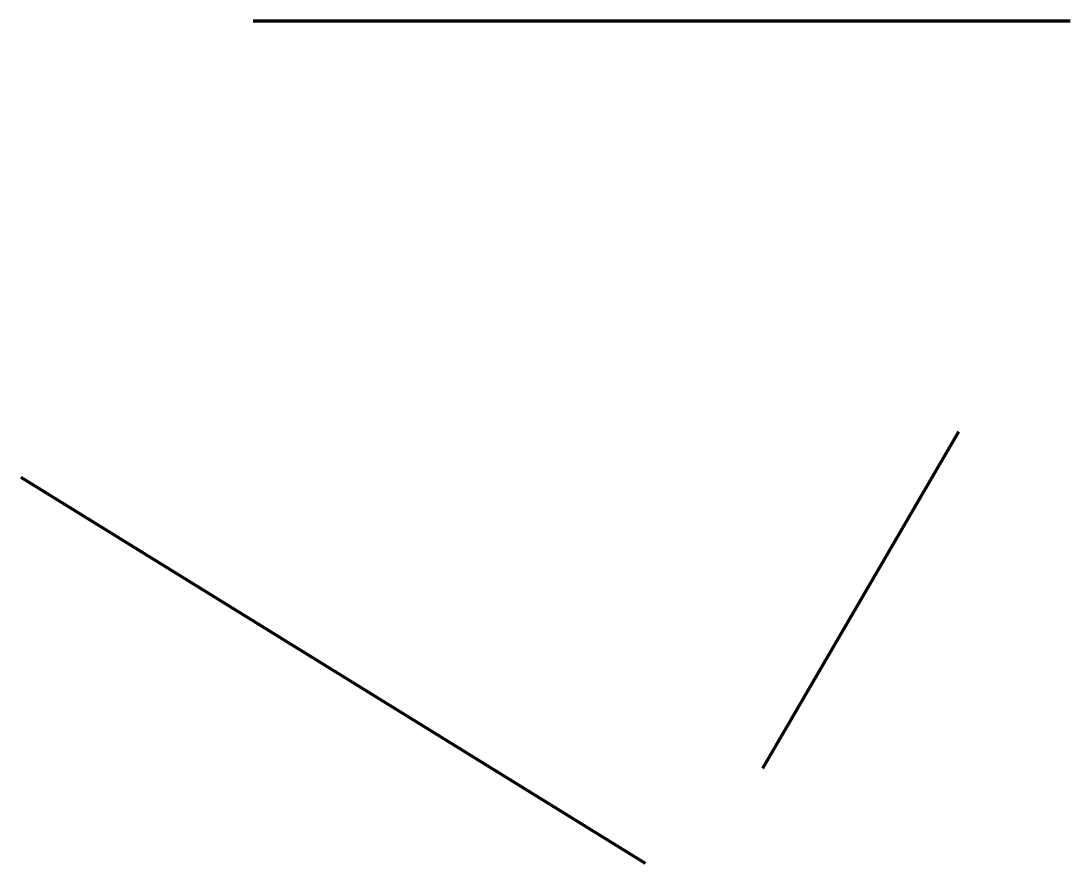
# Model space of a CAD drawing. Header units: millimetres. Extents: x -14.2 to 50, y -31.5 to 20.
import ezdxf

# ---------------------------------------------------------------- set-up
doc = ezdxf.new("R2010")
doc.units = ezdxf.units.MM

# ---------------------------------------------------------------- blocks, each defined once
blk = doc.blocks.new('Model')
at = {"color": 0, "linetype": 'Continuous', "lineweight": 80}
for p, q in [((0, 20), (50, 20)), ((31.2, -25.7), (43.2, -5.1)), ((-14.2, -7.9), (24, -31.5))]:
    blk.add_line(p, q, dxfattribs=at)

msp = doc.modelspace()

# ---------------------------------------------------------------- block references
msp.add_blockref('Model', (0, 0))

doc.saveas('drawing.dxf')
